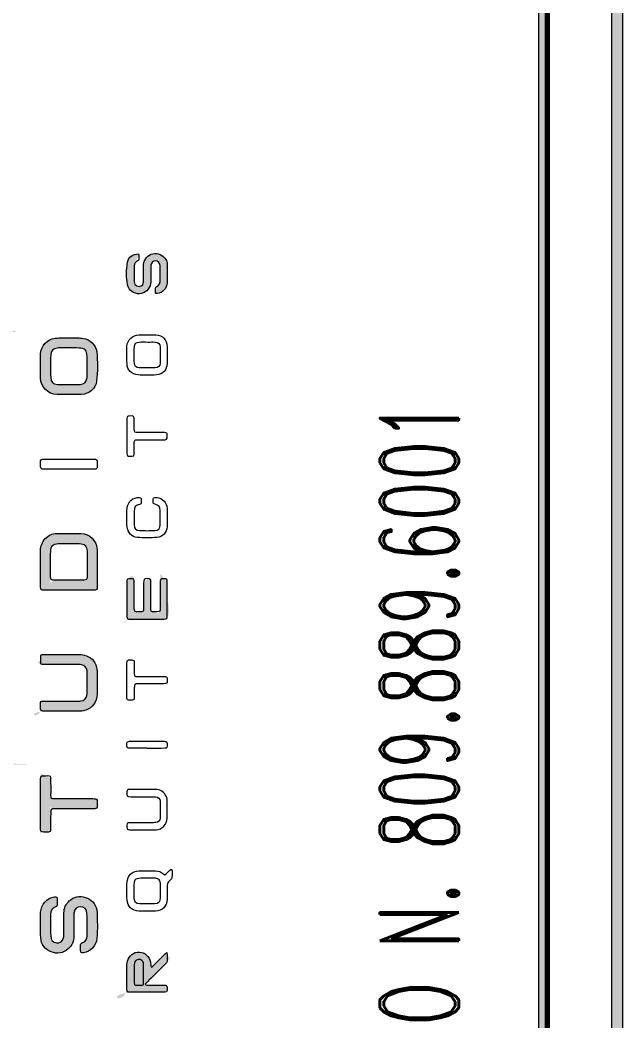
# Model space of a CAD drawing. Header units: metres. Extents: x -144 to 1000, y -717 to 29.
# Drawn here: x 998.786 to 1000.371, y -548.896 to -546.264 of the extents above; entities that cross this region are included whole.
import ezdxf

# ---------------------------------------------------------------- set-up
doc = ezdxf.new("R2010")
doc.units = ezdxf.units.M
doc.layers.get('0').update_dxf_attribs({"color": 1})
for name, color, linetype, lineweight in [('G-ANNO-TTLB', 3, 'Continuous', 18), ('G-ANNO-TTLB-WIDE', 1, 'Continuous', 70), ('G-IMPT', 1, 'Continuous', 9)]:
    doc.layers.add(name, color=color, linetype=linetype, lineweight=lineweight)
doc.styles.add('RomanD', font='romand__.ttf', dxfattribs={"width": 0.6, "height": 0.002084})

# ---------------------------------------------------------------- blocks, each defined once
blk = doc.blocks.new('Bajo Derecha A2 - 00-LOGO ACROMATICO_dwg-1898258-INDICE Y PORTADA')
at = {"layer": 'G-IMPT', "lineweight": 9}
h = blk.add_hatch(color=256, dxfattribs=at)
edge = h.paths.add_edge_path()
edge.add_spline(control_points=[(2.877329, -17.94751), (2.877268, -17.947524), (2.878387, -17.94689), (2.875439, -17.948589), (2.874672, -17.949034), (2.871042, -17.951117), (2.874064, -17.949907), (2.871822, -17.94959), (2.873307, -17.950424), (2.87385, -17.950739), (2.874269, -17.950981), (2.874853, -17.951319), (2.875708, -17.951812), (2.876035, -17.952001), (2.876401, -17.952212), (2.877328, -17.952746), (2.877263, -17.95273), (2.877331, -17.952732)], knot_values=[-1, -1, -1, -1, -0.854167, -0.833333, -0.791667, -0.770833, -0.572917, -0.375, -0.354167, -0.333333, -0.3125, -0.291667, -0.25, -0.208333, -0.1875, -0.166667, 0, 0, 0, 0], degree=3, periodic=0)
edge.add_spline(control_points=[(2.877331, -17.952732), (2.877339, -17.952743), (2.877343, -17.952795), (2.877342, -17.952201), (2.877346, -17.951865), (2.877358, -17.951859), (2.877169, -17.951754), (2.876975, -17.95164), (2.876793, -17.95154), (2.876577, -17.95139), (2.87657, -17.951603), (2.876563, -17.951148), (2.876564, -17.950799), (2.876567, -17.95035), (2.876566, -17.949013), (2.87657, -17.948846), (2.876551, -17.948852), (2.876743, -17.948739), (2.877002, -17.948592), (2.877298, -17.948408), (2.877343, -17.948471), (2.877345, -17.948244), (2.877342, -17.948047), (2.877344, -17.947449), (2.877339, -17.947504), (2.877329, -17.94751)], knot_values=[-1, -1, -1, -1, -0.895833, -0.875, -0.854167, -0.78125, -0.75, -0.729167, -0.708333, -0.682292, -0.625, -0.614583, -0.604167, -0.583333, -0.5625, -0.494792, -0.333333, -0.291667, -0.270833, -0.239583, -0.174479, -0.145833, -0.125, -0.104167, 0, 0, 0, 0], degree=3, periodic=0)
edge = h.paths.add_edge_path()
edge.add_spline(control_points=[(2.874399, -17.950153), (2.874337, -17.95011), (2.873989, -17.950334), (2.87526, -17.949594), (2.876819, -17.948716), (2.875742, -17.948843), (2.87579, -17.949686), (2.875786, -17.949906), (2.875787, -17.950054), (2.875787, -17.950128)], knot_values=[-1, -1, -1, -1, -0.666667, -0.619048, -0.571429, -0.142857, -0.095238, -0.047619, 0, 0, 0, 0], degree=3, periodic=0)
edge.add_spline(control_points=[(2.875787, -17.950128), (2.875787, -17.950205), (2.875789, -17.950356), (2.875759, -17.951232), (2.876422, -17.951309), (2.875429, -17.950749), (2.874415, -17.950162), (2.874423, -17.950168), (2.874399, -17.950153)], knot_values=[-1, -1, -1, -1, -0.941176, -0.882353, -0.352941, -0.294118, -0.235294, 0, 0, 0, 0], degree=3, periodic=0)
h = blk.add_hatch(color=256, dxfattribs=at)
edge = h.paths.add_edge_path()
edge.add_spline(control_points=[(2.881336, -17.952275), (2.881259, -17.952288), (2.881282, -17.952166), (2.881423, -17.951961), (2.881407, -17.951593), (2.88145, -17.951581), (2.881319, -17.951354), (2.881162, -17.951453), (2.881167, -17.951672), (2.881163, -17.951901), (2.881186, -17.951916), (2.881112, -17.952172), (2.880959, -17.952272), (2.880772, -17.952287), (2.880592, -17.952193), (2.880545, -17.952003), (2.880521, -17.951802), (2.880529, -17.95157), (2.880565, -17.951386), (2.880656, -17.95125), (2.880772, -17.951224), (2.880842, -17.951225)], knot_values=[-1, -1, -1, -1, -0.770833, -0.710938, -0.677083, -0.578125, -0.505208, -0.4375, -0.395833, -0.354167, -0.290365, -0.260417, -0.229167, -0.197917, -0.166667, -0.135417, -0.114583, -0.088542, -0.0625, -0.03125, 0, 0, 0, 0], degree=3, periodic=0)
edge.add_spline(control_points=[(2.880842, -17.951225), (2.880873, -17.951326), (2.880749, -17.951306), (2.880729, -17.951595), (2.880732, -17.951906), (2.880711, -17.952062), (2.880938, -17.952118), (2.880982, -17.951916), (2.880977, -17.951812), (2.880962, -17.951546), (2.881008, -17.951348), (2.881188, -17.951201), (2.881422, -17.951222), (2.881604, -17.9514), (2.881601, -17.951438), (2.881598, -17.951692), (2.881609, -17.951894), (2.881587, -17.95207), (2.881509, -17.952215), (2.881401, -17.952261), (2.881336, -17.952275)], knot_values=[-1, -1, -1, -1, -0.796875, -0.75, -0.71875, -0.65625, -0.578125, -0.498698, -0.4375, -0.395833, -0.354167, -0.3125, -0.270833, -0.229167, -0.15625, -0.119792, -0.09375, -0.0625, -0.03125, 0, 0, 0, 0], degree=3, periodic=0)
h = blk.add_hatch(color=256, dxfattribs=at)
edge = h.paths.add_edge_path()
edge.add_line((2.872734, -17.953285), (2.873729, -17.954431))
edge.add_line((2.873729, -17.954431), (2.874724, -17.955577))
edge.add_spline(control_points=[(2.874415, -17.954031), (2.874493, -17.954031), (2.874401, -17.954031), (2.87487, -17.954031), (2.875352, -17.954031), (2.875875, -17.954031), (2.876402, -17.954031), (2.877035, -17.954031), (2.8774, -17.954022), (2.877337, -17.954137), (2.877337, -17.953845), (2.877361, -17.953583), (2.877235, -17.953273), (2.878068, -17.953253), (2.876616, -17.953254), (2.87561, -17.953254), (2.874831, -17.953254), (2.874073, -17.953254), (2.873439, -17.953254), (2.87173, -17.953255), (2.872767, -17.95322), (2.872734, -17.953285)], knot_values=[0, 0, 0, 0, 0.104167, 0.125, 0.145833, 0.166667, 0.1875, 0.208333, 0.25, 0.419271, 0.479167, 0.520833, 0.5625, 0.661458, 0.6875, 0.708333, 0.729167, 0.75, 0.770833, 0.791667, 1, 1, 1, 1], degree=3, periodic=0)
edge = h.paths.add_edge_path()
edge.add_spline(control_points=[(2.875756, -17.955576), (2.875665, -17.955687), (2.875522, -17.95586), (2.875317, -17.956104), (2.875164, -17.956285), (2.874947, -17.956535), (2.874668, -17.956841), (2.874383, -17.957218), (2.874215, -17.957161), (2.874453, -17.957142), (2.87468, -17.957147), (2.874999, -17.957148), (2.875506, -17.957149), (2.876084, -17.957147), (2.87647, -17.957147), (2.876699, -17.957148), (2.876998, -17.957131), (2.877209, -17.957089), (2.877373, -17.957176), (2.877384, -17.957376), (2.877343, -17.95759), (2.87736, -17.957754), (2.877543, -17.957873), (2.877193, -17.957949), (2.8764, -17.957952), (2.875414, -17.957933), (2.874768, -17.957926), (2.874234, -17.957928), (2.873527, -17.957927), (2.873042, -17.957927), (2.872735, -17.957927)], knot_values=[0, 0, 0, 0, 0.055556, 0.083333, 0.111111, 0.138889, 0.180556, 0.215278, 0.305556, 0.333333, 0.347222, 0.361111, 0.388889, 0.416667, 0.4375, 0.451389, 0.472222, 0.527778, 0.576389, 0.611111, 0.645833, 0.694444, 0.756944, 0.777778, 0.833333, 0.861111, 0.888889, 0.916667, 0.944444, 1, 1, 1, 1], degree=3, periodic=0)
edge.add_spline(control_points=[(2.872735, -17.957927), (2.872707, -17.95793), (2.872749, -17.957866), (2.872975, -17.957619), (2.873598, -17.956897), (2.873949, -17.956494), (2.87432, -17.956066), (2.874722, -17.955605), (2.874727, -17.955596), (2.874724, -17.955577)], knot_values=[0, 0, 0, 0, 0.214286, 0.285714, 0.428571, 0.5, 0.571429, 0.75, 1, 1, 1, 1], degree=3, periodic=0)
edge.add_line((2.875756, -17.955576), (2.875095, -17.954815))
edge.add_line((2.875095, -17.954815), (2.874415, -17.954031))
h = blk.add_hatch(color=256, dxfattribs=at)
edge = h.paths.add_edge_path()
edge.add_spline(control_points=[(2.878982, -17.954943), (2.878926, -17.954943), (2.878822, -17.954945), (2.878711, -17.954945), (2.87846, -17.954901), (2.87834, -17.954768), (2.878239, -17.954593), (2.878258, -17.954393), (2.878249, -17.954197), (2.878259, -17.954005), (2.878239, -17.953807), (2.878334, -17.953627), (2.878474, -17.953485), (2.878837, -17.953422), (2.878779, -17.953446), (2.879362, -17.953448), (2.879267, -17.953434), (2.879542, -17.953495), (2.879689, -17.953631), (2.879744, -17.953813), (2.87975, -17.954001), (2.87976, -17.954181), (2.879753, -17.954364), (2.879745, -17.954551), (2.879707, -17.954724), (2.879592, -17.954859), (2.879424, -17.954932), (2.879177, -17.954959), (2.879077, -17.954944), (2.878982, -17.954942)], knot_values=[0, 0, 0, 0, 0.052083, 0.09375, 0.119792, 0.145833, 0.169271, 0.197917, 0.229167, 0.252604, 0.28125, 0.3125, 0.338542, 0.369792, 0.5, 0.541667, 0.630208, 0.664062, 0.697917, 0.729167, 0.75, 0.770833, 0.791667, 0.8125, 0.838542, 0.864583, 0.895833, 0.927083, 1, 1, 1, 1], degree=3, periodic=0)
edge.add_line((2.878982, -17.954943), (2.878982, -17.954943))
edge.add_line((2.878982, -17.954943), (2.878982, -17.954942))
edge = h.paths.add_edge_path()
edge.add_line((2.878998, -17.954677), (2.878998, -17.954677))
edge.add_line((2.878998, -17.954677), (2.878998, -17.954677))
edge.add_spline(control_points=[(2.878998, -17.954677), (2.87893, -17.954678), (2.878812, -17.954682), (2.878601, -17.954673), (2.878513, -17.954589), (2.87852, -17.954363), (2.878516, -17.954181), (2.878521, -17.954001), (2.878514, -17.953796), (2.878644, -17.953704), (2.878768, -17.953712), (2.878899, -17.953713), (2.879152, -17.953708), (2.879349, -17.953713), (2.879474, -17.953776), (2.879488, -17.953969), (2.879484, -17.95417), (2.87948, -17.954563), (2.879525, -17.954485), (2.879369, -17.954697), (2.879169, -17.954674), (2.879052, -17.954677), (2.878998, -17.954677)], knot_values=[-1, -1, -1, -1, -0.9375, -0.885417, -0.828125, -0.796875, -0.770833, -0.744792, -0.713542, -0.65625, -0.578125, -0.520833, -0.479167, -0.442708, -0.390625, -0.354167, -0.322917, -0.291667, -0.167969, -0.104167, -0.046875, 0, 0, 0, 0], degree=3, periodic=0)
h = blk.add_hatch(color=256, dxfattribs=at)
edge = h.paths.add_edge_path()
edge.add_spline(control_points=[(2.878997, -17.958615), (2.878925, -17.958615), (2.878776, -17.958616), (2.878566, -17.958618), (2.878453, -17.958679), (2.878313, -17.958808), (2.878256, -17.958961), (2.87825, -17.959061), (2.878254, -17.959397), (2.878248, -17.960088), (2.878336, -17.960082), (2.878082, -17.960115), (2.878614, -17.960114), (2.878798, -17.960114), (2.878925, -17.960114), (2.878988, -17.960114)], knot_values=[-1, -1, -1, -1, -0.958333, -0.90625, -0.833333, -0.770833, -0.703125, -0.65625, -0.625, -0.583333, -0.364583, -0.125, -0.083333, -0.041667, 0, 0, 0, 0], degree=3, periodic=0)
edge.add_spline(control_points=[(2.878988, -17.960114), (2.879093, -17.960114), (2.879317, -17.960112), (2.879673, -17.960127), (2.879758, -17.959998), (2.879748, -17.960266), (2.87975, -17.959659), (2.879746, -17.959056), (2.879795, -17.959196), (2.879693, -17.958813), (2.879545, -17.958671), (2.879362, -17.958606), (2.879167, -17.958618), (2.879053, -17.958613), (2.878997, -17.958615)], knot_values=[-1, -1, -1, -1, -0.916667, -0.833333, -0.635417, -0.458333, -0.416667, -0.375, -0.197917, -0.151042, -0.114583, -0.072917, -0.036458, 0, 0, 0, 0], degree=3, periodic=0)
edge = h.paths.add_edge_path()
edge.add_line((2.878987, -17.959847), (2.878987, -17.959848))
edge.add_line((2.878987, -17.959848), (2.878987, -17.959848))
edge.add_spline(control_points=[(2.878987, -17.959847), (2.878887, -17.959847), (2.8784, -17.959808), (2.878532, -17.960151), (2.878518, -17.959469), (2.878518, -17.959171), (2.878524, -17.958938), (2.878602, -17.95889), (2.878811, -17.958877), (2.879013, -17.958881), (2.879198, -17.958882), (2.879395, -17.958883), (2.879475, -17.958962), (2.879485, -17.959132), (2.879484, -17.959363), (2.879483, -17.959624), (2.879484, -17.959909), (2.879443, -17.95984), (2.879155, -17.95985), (2.879045, -17.959848), (2.878987, -17.959848)], knot_values=[-1, -1, -1, -1, -0.927083, -0.708333, -0.645833, -0.614583, -0.578125, -0.515625, -0.479167, -0.447917, -0.416667, -0.380208, -0.322917, -0.286458, -0.260417, -0.229167, -0.1875, -0.083333, -0.041667, 0, 0, 0, 0], degree=3, periodic=0)
h = blk.add_hatch(color=256, dxfattribs=at)
edge = h.paths.add_edge_path()
edge.add_line((2.8816, -17.960345), (2.8816, -17.960345))
edge.add_line((2.8816, -17.960345), (2.8816, -17.960345))
edge.add_spline(control_points=[(2.8816, -17.960345), (2.881632, -17.960463), (2.88167, -17.960698), (2.881601, -17.960891), (2.881398, -17.960887), (2.881229, -17.960875), (2.881064, -17.960884), (2.880877, -17.960885), (2.880266, -17.960861), (2.880549, -17.961221), (2.880534, -17.96061), (2.880537, -17.959717), (2.880492, -17.959971), (2.880721, -17.959594), (2.880735, -17.960039), (2.88073, -17.960298), (2.880732, -17.96052), (2.88071, -17.960684), (2.880858, -17.960743), (2.880985, -17.960629), (2.880976, -17.960401), (2.880966, -17.960161), (2.880981, -17.959915), (2.88112, -17.959736), (2.881181, -17.959875), (2.881166, -17.960064), (2.881166, -17.960344), (2.881165, -17.960789), (2.881204, -17.960597), (2.8814, -17.960816), (2.881424, -17.960507), (2.881421, -17.960223), (2.881401, -17.959475), (2.881456, -17.959849), (2.881622, -17.95986), (2.881596, -17.960155), (2.881601, -17.960277), (2.8816, -17.960345)], knot_values=[-1, -1, -1, -1, -0.982143, -0.957589, -0.941964, -0.929688, -0.919643, -0.910714, -0.901786, -0.821429, -0.8125, -0.803571, -0.736607, -0.678571, -0.660714, -0.651786, -0.638393, -0.607143, -0.553571, -0.517857, -0.497768, -0.482143, -0.455357, -0.424107, -0.375, -0.352679, -0.339286, -0.323661, -0.263393, -0.216518, -0.205357, -0.196429, -0.180804, -0.098214, -0.053571, -0.026786, 0, 0, 0, 0], degree=3, periodic=0)
h = blk.add_hatch(color=256, dxfattribs=at)
edge = h.paths.add_edge_path()
edge.add_spline(control_points=[(2.879215, -17.963046), (2.879252, -17.96305), (2.879382, -17.96308), (2.8795, -17.962847), (2.879483, -17.962824), (2.879477, -17.962241), (2.879539, -17.962288), (2.879298, -17.962039), (2.879499, -17.962085), (2.878708, -17.962076), (2.878022, -17.962087), (2.878385, -17.961946), (2.878165, -17.961808), (2.878569, -17.961816), (2.878727, -17.961815), (2.878816, -17.961815)], knot_values=[-1, -1, -1, -1, -0.90625, -0.833333, -0.770833, -0.729167, -0.645833, -0.585938, -0.5, -0.458333, -0.416667, -0.25, -0.083333, -0.041667, 0, 0, 0, 0], degree=3, periodic=0)
edge.add_spline(control_points=[(2.878816, -17.961815), (2.878897, -17.961814), (2.879024, -17.961814), (2.879296, -17.961816), (2.879333, -17.961812), (2.879508, -17.961855), (2.879717, -17.962035), (2.879747, -17.962237), (2.87975, -17.962244), (2.879749, -17.96251), (2.879758, -17.962709), (2.87974, -17.962888), (2.879724, -17.963077), (2.879563, -17.963228), (2.879329, -17.963353), (2.879549, -17.963302), (2.878812, -17.963314), (2.877691, -17.9633), (2.878312, -17.963637), (2.878237, -17.963035), (2.87832, -17.963048), (2.878584, -17.963042), (2.878804, -17.963047), (2.879003, -17.963045), (2.879145, -17.963046), (2.879215, -17.963046)], knot_values=[-1, -1, -1, -1, -0.958333, -0.927083, -0.864583, -0.822917, -0.791667, -0.751302, -0.6875, -0.65625, -0.635417, -0.614583, -0.585938, -0.5625, -0.53125, -0.458333, -0.416667, -0.395833, -0.161458, -0.123698, -0.080729, -0.0625, -0.041667, -0.020833, 0, 0, 0, 0], degree=3, periodic=0)
h = blk.add_hatch(color=256, dxfattribs=at)
edge = h.paths.add_edge_path()
edge.add_spline(control_points=[(2.875136, -17.964702), (2.874824, -17.964702), (2.874259, -17.964702), (2.873262, -17.964701), (2.872867, -17.964703), (2.872948, -17.964717), (2.872925, -17.964477), (2.872933, -17.964287), (2.87292, -17.96399), (2.873025, -17.963893), (2.873004, -17.963926), (2.873258, -17.963924), (2.873803, -17.963925), (2.874378, -17.963925), (2.874843, -17.963925), (2.875145, -17.963925)], knot_values=[-1, -1, -1, -1, -0.958333, -0.916667, -0.895833, -0.78125, -0.708333, -0.625, -0.552083, -0.40625, -0.208333, -0.166667, -0.125, -0.083333, 0, 0, 0, 0], degree=3, periodic=0)
edge.add_spline(control_points=[(2.875145, -17.963925), (2.875326, -17.963925), (2.87569, -17.963925), (2.876218, -17.963924), (2.877432, -17.963929), (2.877337, -17.963866), (2.87734, -17.964176), (2.877369, -17.964491), (2.877035, -17.964819), (2.878678, -17.964699), (2.876789, -17.964702), (2.876185, -17.964702), (2.875692, -17.964702), (2.875322, -17.964702), (2.875136, -17.964702)], knot_values=[-1, -1, -1, -1, -0.952381, -0.904762, -0.857143, -0.660714, -0.595238, -0.52381, -0.380952, -0.095238, -0.071429, -0.047619, -0.02381, 0, 0, 0, 0], degree=3, periodic=0)
h = blk.add_hatch(color=256, dxfattribs=at)
edge = h.paths.add_edge_path()
edge.add_spline(control_points=[(2.879745, -17.965668), (2.879749, -17.965684), (2.879866, -17.965922), (2.879597, -17.965892), (2.879342, -17.965895), (2.879123, -17.965893), (2.878145, -17.965903), (2.878555, -17.965684), (2.878506, -17.966251), (2.878538, -17.966271), (2.87848, -17.966602), (2.878216, -17.966406), (2.878255, -17.966735), (2.878252, -17.966054), (2.878252, -17.965866), (2.878252, -17.965767)], knot_values=[-1, -1, -1, -1, -0.859375, -0.828125, -0.8125, -0.791667, -0.770833, -0.583333, -0.541667, -0.427083, -0.364583, -0.255208, -0.083333, -0.041667, 0, 0, 0, 0], degree=3, periodic=0)
edge.add_spline(control_points=[(2.878252, -17.965767), (2.878252, -17.965673), (2.878252, -17.965284), (2.878263, -17.964956), (2.878215, -17.964945), (2.878551, -17.96508), (2.87851, -17.965328), (2.878531, -17.965564), (2.878475, -17.965635), (2.878785, -17.965625), (2.878998, -17.965627), (2.879227, -17.965627), (2.879853, -17.965628), (2.879734, -17.965618), (2.879745, -17.965668)], knot_values=[-1, -1, -1, -1, -0.958333, -0.84375, -0.619792, -0.5625, -0.520833, -0.46875, -0.369792, -0.333333, -0.291667, -0.25, -0.208333, 0, 0, 0, 0], degree=3, periodic=0)
h = blk.add_hatch(color=256, dxfattribs=at)
edge = h.paths.add_edge_path()
edge.add_spline(control_points=[(2.879745, -17.968612), (2.879754, -17.968728), (2.879761, -17.968896), (2.879751, -17.969107), (2.879747, -17.969293), (2.879724, -17.96947), (2.879564, -17.969624), (2.879269, -17.969799), (2.879331, -17.969529), (2.879283, -17.969476), (2.879492, -17.969348), (2.879479, -17.969161), (2.879491, -17.968887), (2.879478, -17.968631), (2.879429, -17.968483), (2.879189, -17.968468), (2.879122, -17.968691), (2.879137, -17.968661), (2.879133, -17.969044), (2.879141, -17.969249), (2.879114, -17.969447), (2.879021, -17.969577), (2.878829, -17.969711), (2.878612, -17.969716), (2.878412, -17.96963), (2.878281, -17.969461), (2.878246, -17.969293), (2.878249, -17.96911), (2.878249, -17.969004), (2.878254, -17.968953)], knot_values=[-1, -1, -1, -1, -0.96875, -0.953125, -0.9375, -0.916667, -0.895833, -0.867188, -0.770833, -0.661458, -0.614583, -0.583333, -0.5625, -0.53125, -0.494792, -0.447917, -0.385417, -0.322917, -0.294271, -0.270833, -0.234375, -0.203125, -0.177083, -0.145833, -0.114583, -0.088542, -0.0625, -0.03125, 0, 0, 0, 0], degree=3, periodic=0)
edge.add_spline(control_points=[(2.878254, -17.968953), (2.878245, -17.968874), (2.878255, -17.968724), (2.878253, -17.968497), (2.878466, -17.968285), (2.878749, -17.968137), (2.878671, -17.968419), (2.878708, -17.968441), (2.878502, -17.968599), (2.878524, -17.968785), (2.878512, -17.969018), (2.878521, -17.969248), (2.878536, -17.969396), (2.878708, -17.969478), (2.8789, -17.969306), (2.878867, -17.969356), (2.878869, -17.969033), (2.878873, -17.9688), (2.878863, -17.968599), (2.878904, -17.968441), (2.879016, -17.968317), (2.879199, -17.968205), (2.879403, -17.968218), (2.879575, -17.968289), (2.8798, -17.968569), (2.879754, -17.968629), (2.879745, -17.968612)], knot_values=[-1, -1, -1, -1, -0.942708, -0.916667, -0.895833, -0.854167, -0.760417, -0.65625, -0.614583, -0.583333, -0.5625, -0.539062, -0.505208, -0.460938, -0.414062, -0.335938, -0.3125, -0.286458, -0.260417, -0.229167, -0.197917, -0.164062, -0.140625, -0.114583, -0.082031, 0, 0, 0, 0], degree=3, periodic=0)
h = blk.add_hatch(color=256, dxfattribs=at)
edge = h.paths.add_edge_path()
edge.add_spline(control_points=[(2.881592, -17.969696), (2.881616, -17.969872), (2.88181, -17.969741), (2.881358, -17.970188), (2.881039, -17.970508), (2.881056, -17.970494), (2.881021, -17.970531)], knot_values=[0, 0, 0, 0, 0.5, 0.611111, 0.722222, 1, 1, 1, 1], degree=3, periodic=0)
edge.add_spline(control_points=[(2.881021, -17.970531), (2.881011, -17.970563), (2.881055, -17.97056), (2.881682, -17.970554), (2.88151, -17.970664), (2.881731, -17.970746), (2.881324, -17.970748), (2.879758, -17.970711), (2.880608, -17.971233), (2.880529, -17.970174), (2.880535, -17.969959), (2.880547, -17.969888), (2.880695, -17.969705), (2.880894, -17.969667), (2.881062, -17.969759), (2.881199, -17.969958), (2.881179, -17.970052), (2.881187, -17.970078)], knot_values=[0, 0, 0, 0, 0.09375, 0.119792, 0.216146, 0.385417, 0.416667, 0.458333, 0.666667, 0.71875, 0.760417, 0.8125, 0.84375, 0.869792, 0.895833, 0.932292, 1, 1, 1, 1], degree=3, periodic=0)
edge.add_spline(control_points=[(2.881187, -17.970078), (2.881248, -17.97004), (2.881325, -17.969947), (2.88147, -17.969811), (2.881538, -17.969736), (2.881592, -17.969696)], knot_values=[0, 0, 0, 0, 0.4, 0.7, 1, 1, 1, 1], degree=3, periodic=0)
for points, knots in [([(2.880842, -17.951225), (2.880863, -17.951262), (2.880851, -17.951302), (2.880854, -17.951341), (2.880857, -17.951373), (2.880845, -17.951397), (2.880813, -17.951411), (2.880758, -17.951434), (2.88073, -17.951477), (2.88073, -17.951537), (2.880731, -17.95168), (2.88073, -17.951823), (2.880731, -17.951966), (2.880732, -17.952014), (2.880753, -17.952051), (2.880797, -17.952072), (2.880875, -17.95211), (2.880962, -17.952063), (2.880973, -17.951976), (2.880977, -17.951937), (2.880975, -17.951897), (2.880975, -17.951858), (2.880975, -17.95174), (2.880971, -17.951621), (2.880977, -17.951504), (2.880984, -17.951367), (2.881091, -17.951248), (2.881219, -17.951221), (2.881355, -17.951192), (2.88149, -17.951251), (2.881561, -17.95137), (2.881587, -17.951413), (2.8816, -17.95146), (2.881599, -17.951511), (2.881599, -17.951668), (2.881603, -17.951826), (2.881598, -17.951983), (2.881594, -17.952134), (2.881482, -17.952255), (2.881336, -17.952275)], [0, 0, 0, 0, 1, 1, 1, 2, 2, 2, 3, 3, 3, 4, 4, 4, 5, 5, 5, 6, 6, 6, 7, 7, 7, 8, 8, 8, 9, 9, 9, 10, 10, 10, 11, 11, 11, 12, 12, 12, 13, 13, 13, 13]), ([(2.881336, -17.952275), (2.881314, -17.952278), (2.881296, -17.952267), (2.881294, -17.952245), (2.881291, -17.95221), (2.88129, -17.952176), (2.881291, -17.952142), (2.881291, -17.952116), (2.881299, -17.952093), (2.881325, -17.952082), (2.881402, -17.952051), (2.881417, -17.951988), (2.881415, -17.951914), (2.881413, -17.951801), (2.881415, -17.951687), (2.881415, -17.951574), (2.881415, -17.951559), (2.881415, -17.951544), (2.881413, -17.95153), (2.881405, -17.951457), (2.881355, -17.951405), (2.881292, -17.951404), (2.881228, -17.951403), (2.881173, -17.951452), (2.88117, -17.951526), (2.881165, -17.951634), (2.881168, -17.951742), (2.881166, -17.95185), (2.881166, -17.951904), (2.881167, -17.951959), (2.881159, -17.952012), (2.881137, -17.952163), (2.881017, -17.952271), (2.880869, -17.952278), (2.88072, -17.952286), (2.880579, -17.952194), (2.880553, -17.952045), (2.880517, -17.951846), (2.880517, -17.951642), (2.880553, -17.951444), (2.880579, -17.951302), (2.880692, -17.951228), (2.880842, -17.951225)], [13, 13, 13, 13, 14, 14, 14, 15, 15, 15, 16, 16, 16, 17, 17, 17, 18, 18, 18, 19, 19, 19, 20, 20, 20, 21, 21, 21, 22, 22, 22, 23, 23, 23, 24, 24, 24, 25, 25, 25, 26, 26, 26, 27, 27, 27, 27]), ([(2.878982, -17.954943), (2.878884, -17.954943), (2.878785, -17.954942), (2.878687, -17.954943), (2.878449, -17.954946), (2.878249, -17.954732), (2.878253, -17.954511), (2.878256, -17.954299), (2.878255, -17.954087), (2.878253, -17.953876), (2.878251, -17.953673), (2.878431, -17.953469), (2.878634, -17.953454), (2.878678, -17.953451), (2.878722, -17.953447), (2.878767, -17.953446), (2.878924, -17.953445), (2.879082, -17.953445), (2.879239, -17.953447), (2.879288, -17.953447), (2.879337, -17.953452), (2.879386, -17.953458), (2.879553, -17.953476), (2.879723, -17.95364), (2.879737, -17.953809), (2.879759, -17.954069), (2.879766, -17.95433), (2.879734, -17.954589), (2.87971, -17.954786), (2.879536, -17.954932), (2.879336, -17.954941), (2.879218, -17.954947), (2.8791, -17.954942), (2.878982, -17.954942)], [0, 0, 0, 0, 1, 1, 1, 2, 2, 2, 3, 3, 3, 4, 4, 4, 5, 5, 5, 6, 6, 6, 7, 7, 7, 8, 8, 8, 9, 9, 9, 10, 10, 10, 11, 11, 11, 11]), ([(2.881599, -17.953901), (2.881599, -17.953974), (2.881602, -17.954048), (2.881599, -17.954122), (2.881593, -17.95429), (2.881484, -17.954414), (2.881316, -17.954425), (2.881155, -17.954435), (2.880991, -17.954435), (2.880829, -17.954425), (2.880663, -17.954415), (2.880547, -17.954295), (2.880538, -17.954127), (2.88053, -17.953975), (2.880532, -17.953822), (2.880537, -17.95367), (2.880543, -17.953493), (2.880686, -17.953362), (2.880854, -17.953365), (2.881001, -17.953367), (2.881149, -17.953361), (2.881297, -17.953367), (2.881481, -17.953374), (2.881594, -17.953493), (2.881599, -17.953679), (2.881601, -17.953753), (2.8816, -17.953827), (2.8816, -17.953901)], [0, 0, 0, 0, 1, 1, 1, 2, 2, 2, 3, 3, 3, 4, 4, 4, 5, 5, 5, 6, 6, 6, 7, 7, 7, 8, 8, 8, 9, 9, 9, 9]), ([(2.881067, -17.954239), (2.880996, -17.954239), (2.880925, -17.954238), (2.880854, -17.954236), (2.880779, -17.954234), (2.880734, -17.95419), (2.880732, -17.954116), (2.880728, -17.953969), (2.880729, -17.953822), (2.880732, -17.953675), (2.880734, -17.953601), (2.880779, -17.953559), (2.880855, -17.953555), (2.880933, -17.953551), (2.881011, -17.953554), (2.88109, -17.953554)], [4.5, 4.5, 4.5, 4.5, 5, 5, 5, 6, 6, 6, 7, 7, 7, 8, 8, 8, 9, 9, 9, 9]), ([(2.88109, -17.953554), (2.881154, -17.953554), (2.881218, -17.953552), (2.881281, -17.953555), (2.881362, -17.953559), (2.88141, -17.953602), (2.881413, -17.953682), (2.881417, -17.953825), (2.881417, -17.953967), (2.881413, -17.954109), (2.881411, -17.954189), (2.881363, -17.954234), (2.881281, -17.954236), (2.88121, -17.954238), (2.881138, -17.954239), (2.881067, -17.954239)], [0, 0, 0, 0, 1, 1, 1, 2, 2, 2, 3, 3, 3, 4, 4, 4, 4.5, 4.5, 4.5, 4.5]), ([(2.878998, -17.954677), (2.8789, -17.954677), (2.878801, -17.95468), (2.878703, -17.954676), (2.878585, -17.954672), (2.878522, -17.954608), (2.87852, -17.95449), (2.878517, -17.954293), (2.878517, -17.954096), (2.87852, -17.953899), (2.878522, -17.953788), (2.878581, -17.953726), (2.878691, -17.953714), (2.87874, -17.953709), (2.87879, -17.953712), (2.878839, -17.953712), (2.878982, -17.953712), (2.879125, -17.95371), (2.879267, -17.953713), (2.87942, -17.953716), (2.87948, -17.953776), (2.879483, -17.953931), (2.879485, -17.954109), (2.879483, -17.954286), (2.879483, -17.954464), (2.879483, -17.954483), (2.879482, -17.954503), (2.879479, -17.954522), (2.879463, -17.954615), (2.879403, -17.954672), (2.879309, -17.954676), (2.879205, -17.95468), (2.879102, -17.954677), (2.878998, -17.954677)], [0, 0, 0, 0, 1, 1, 1, 2, 2, 2, 3, 3, 3, 4, 4, 4, 5, 5, 5, 6, 6, 6, 7, 7, 7, 8, 8, 8, 9, 9, 9, 10, 10, 10, 11, 11, 11, 11]), ([(2.880535, -17.956045), (2.880535, -17.955887), (2.880534, -17.95573), (2.880536, -17.955572), (2.880536, -17.955523), (2.880548, -17.955514), (2.880598, -17.955511), (2.880724, -17.955504), (2.880729, -17.955509), (2.88073, -17.955637), (2.880731, -17.955726), (2.880731, -17.955815), (2.880732, -17.955903), (2.880733, -17.955932), (2.880749, -17.955948), (2.880778, -17.955948), (2.880847, -17.955949), (2.880916, -17.95595), (2.880985, -17.95595), (2.881167, -17.95595), (2.881349, -17.955949), (2.881531, -17.95595), (2.88159, -17.955951), (2.881598, -17.95596), (2.881599, -17.956019), (2.8816, -17.956044), (2.881599, -17.956068), (2.881598, -17.956093), (2.881597, -17.956123), (2.881579, -17.956136), (2.881551, -17.956137), (2.881512, -17.956138), (2.881472, -17.956138), (2.881433, -17.956138), (2.881241, -17.956138), (2.881049, -17.956138), (2.880857, -17.956138), (2.880832, -17.956138), (2.880808, -17.956139), (2.880783, -17.95614), (2.880747, -17.956141), (2.880731, -17.956162), (2.880731, -17.956196), (2.880731, -17.95628), (2.88073, -17.956364), (2.88073, -17.956447), (2.880731, -17.956579), (2.880734, -17.956578), (2.880601, -17.956575), (2.880545, -17.956574), (2.880536, -17.956564), (2.880535, -17.956503), (2.880534, -17.95635), (2.880535, -17.956197), (2.880535, -17.956045)], [0, 0, 0, 0, 1, 1, 1, 2, 2, 2, 3, 3, 3, 4, 4, 4, 5, 5, 5, 6, 6, 6, 7, 7, 7, 8, 8, 8, 9, 9, 9, 10, 10, 10, 11, 11, 11, 12, 12, 12, 13, 13, 13, 14, 14, 14, 15, 15, 15, 16, 16, 16, 17, 17, 17, 18, 18, 18, 18]), ([(2.878992, -17.956917), (2.878796, -17.956917), (2.878599, -17.956917), (2.878402, -17.956917), (2.878368, -17.956917), (2.878334, -17.956917), (2.878299, -17.956915), (2.87827, -17.956913), (2.878255, -17.956895), (2.878254, -17.956867), (2.878252, -17.956833), (2.878252, -17.956798), (2.878252, -17.956764), (2.878253, -17.956652), (2.878253, -17.95665), (2.878366, -17.95665), (2.878578, -17.95665), (2.878789, -17.95665), (2.879, -17.95665)], [0, 0, 0, 0, 1, 1, 1, 2, 2, 2, 3, 3, 3, 4, 4, 4, 5, 5, 5, 5.5, 5.5, 5.5, 5.5]), ([(2.879, -17.95665), (2.879212, -17.95665), (2.879423, -17.95665), (2.879635, -17.95665), (2.879659, -17.95665), (2.879684, -17.95665), (2.879708, -17.956653), (2.879729, -17.956656), (2.879743, -17.95667), (2.879747, -17.956691), (2.879749, -17.956701), (2.87975, -17.956711), (2.87975, -17.95672), (2.879751, -17.956939), (2.879768, -17.956917), (2.879568, -17.956917), (2.879376, -17.956918), (2.879184, -17.956917), (2.878992, -17.956917)], [5.5, 5.5, 5.5, 5.5, 6, 6, 6, 7, 7, 7, 8, 8, 8, 9, 9, 9, 10, 10, 10, 11, 11, 11, 11]), ([(2.881226, -17.957758), (2.881226, -17.957671), (2.881228, -17.957655), (2.881329, -17.957665), (2.881476, -17.95768), (2.881593, -17.957802), (2.881598, -17.957951), (2.881603, -17.958114), (2.881603, -17.958277), (2.881598, -17.958439), (2.881593, -17.958587), (2.881476, -17.958715), (2.881328, -17.958723), (2.881156, -17.958732), (2.880983, -17.958733), (2.880811, -17.958723), (2.880665, -17.958714), (2.880548, -17.958591), (2.880539, -17.958437), (2.88053, -17.958275), (2.880529, -17.958111), (2.88054, -17.95795), (2.880552, -17.957772), (2.880703, -17.957651), (2.880872, -17.957664), (2.880894, -17.957666), (2.880911, -17.957676), (2.880912, -17.957699), (2.880913, -17.957743), (2.880912, -17.957787), (2.880912, -17.957825)], [9, 9, 9, 9, 10, 10, 10, 11, 11, 11, 12, 12, 12, 13, 13, 13, 14, 14, 14, 15, 15, 15, 16, 16, 16, 17, 17, 17, 18, 18, 18, 19, 19, 19, 19]), ([(2.880912, -17.957825), (2.880904, -17.957834), (2.880901, -17.957839), (2.880897, -17.95784), (2.880736, -17.957885), (2.880731, -17.95789), (2.88073, -17.958047), (2.880729, -17.958161), (2.880728, -17.958274), (2.880731, -17.958387), (2.880733, -17.958493), (2.880769, -17.958534), (2.880871, -17.958538), (2.881004, -17.958543), (2.881137, -17.958543), (2.88127, -17.958538), (2.881369, -17.958534), (2.881411, -17.958488), (2.881414, -17.958388), (2.881417, -17.95826), (2.881416, -17.958132), (2.881414, -17.958004), (2.881412, -17.957912), (2.881388, -17.957882), (2.881303, -17.957853), (2.881226, -17.957826), (2.881226, -17.957826), (2.881226, -17.957758)], [0, 0, 0, 0, 1, 1, 1, 2, 2, 2, 3, 3, 3, 4, 4, 4, 5, 5, 5, 6, 6, 6, 7, 7, 7, 8, 8, 8, 9, 9, 9, 9]), ([(2.878988, -17.960114), (2.878786, -17.960114), (2.878585, -17.960114), (2.878383, -17.960114), (2.878354, -17.960114), (2.878324, -17.960113), (2.878295, -17.960111), (2.878272, -17.96011), (2.878259, -17.960096), (2.878257, -17.960075), (2.878254, -17.96005), (2.878253, -17.960026), (2.878253, -17.960001), (2.878253, -17.959691), (2.878254, -17.959381), (2.878252, -17.959072), (2.878252, -17.958947), (2.878291, -17.958841), (2.878377, -17.958751), (2.87846, -17.958666), (2.878562, -17.958619), (2.87868, -17.958617), (2.878785, -17.958616), (2.878891, -17.958615), (2.878997, -17.958615)], [0, 0, 0, 0, 1, 1, 1, 2, 2, 2, 3, 3, 3, 4, 4, 4, 5, 5, 5, 6, 6, 6, 7, 7, 7, 7.5, 7.5, 7.5, 7.5]), ([(2.878997, -17.958615), (2.879103, -17.958615), (2.879208, -17.958615), (2.879314, -17.958617), (2.879558, -17.95862), (2.879728, -17.958815), (2.879743, -17.959007), (2.879746, -17.959046), (2.879749, -17.959085), (2.879749, -17.959125), (2.87975, -17.95941), (2.87975, -17.959695), (2.87975, -17.95998), (2.87975, -17.96001), (2.879749, -17.960039), (2.879746, -17.960069), (2.879743, -17.960097), (2.879724, -17.960112), (2.879696, -17.960113), (2.879628, -17.960114), (2.879559, -17.960114), (2.87949, -17.960114), (2.879323, -17.960114), (2.879155, -17.960114), (2.878988, -17.960114)], [7.5, 7.5, 7.5, 7.5, 8, 8, 8, 9, 9, 9, 10, 10, 10, 11, 11, 11, 12, 12, 12, 13, 13, 13, 14, 14, 14, 15, 15, 15, 15]), ([(2.878987, -17.959847), (2.87885, -17.959847), (2.878712, -17.959848), (2.878575, -17.959847), (2.878539, -17.959847), (2.878521, -17.959828), (2.87852, -17.959793), (2.878519, -17.959783), (2.878519, -17.959773), (2.878519, -17.959763), (2.878519, -17.959537), (2.878518, -17.959311), (2.87852, -17.959085), (2.878521, -17.95895), (2.878584, -17.958885), (2.878717, -17.958883), (2.878904, -17.95888), (2.879091, -17.95888), (2.879278, -17.958883), (2.879413, -17.958885), (2.879479, -17.958946), (2.879482, -17.959081), (2.879486, -17.959312), (2.879484, -17.959543), (2.879482, -17.959774), (2.879482, -17.959837), (2.87947, -17.959847), (2.8794, -17.959848), (2.879263, -17.959849), (2.879125, -17.959848), (2.878987, -17.959848)], [0, 0, 0, 0, 1, 1, 1, 2, 2, 2, 3, 3, 3, 4, 4, 4, 5, 5, 5, 6, 6, 6, 7, 7, 7, 8, 8, 8, 9, 9, 9, 10, 10, 10, 10]), ([(2.8816, -17.960345), (2.8816, -17.960498), (2.8816, -17.960651), (2.881599, -17.960803), (2.881599, -17.960869), (2.881589, -17.960878), (2.88152, -17.960878), (2.88122, -17.960879), (2.880919, -17.960879), (2.880618, -17.960879), (2.880608, -17.960879), (2.880599, -17.960878), (2.880589, -17.960878), (2.880554, -17.960875), (2.880536, -17.960856), (2.880536, -17.960821), (2.880535, -17.960801), (2.880535, -17.960781), (2.880535, -17.960762), (2.880535, -17.960481), (2.880535, -17.9602), (2.880535, -17.959919), (2.880535, -17.959899), (2.880535, -17.959879), (2.880537, -17.95986), (2.880539, -17.95983), (2.880558, -17.959818), (2.880585, -17.959815), (2.8806, -17.959814), (2.880615, -17.959814), (2.880629, -17.959814), (2.880723, -17.959814), (2.880729, -17.959818), (2.88073, -17.959913), (2.880731, -17.960115), (2.88073, -17.960317), (2.88073, -17.960519), (2.88073, -17.960559), (2.880731, -17.960598), (2.880732, -17.960638), (2.880732, -17.960666), (2.880746, -17.960683), (2.880776, -17.960684), (2.880825, -17.960685), (2.880874, -17.960685), (2.880924, -17.960685), (2.880962, -17.960686), (2.880975, -17.960665), (2.880975, -17.96063), (2.880974, -17.960477), (2.880975, -17.960324), (2.880975, -17.960171), (2.880975, -17.960098), (2.880975, -17.960024), (2.880975, -17.95995), (2.880976, -17.959813), (2.880995, -17.959795), (2.881125, -17.959816), (2.881146, -17.959819), (2.881162, -17.959833), (2.881164, -17.959854), (2.881167, -17.959889), (2.881167, -17.959923), (2.881167, -17.959958), (2.881167, -17.960145), (2.881167, -17.960332), (2.881167, -17.960519), (2.881167, -17.960559), (2.881167, -17.960598), (2.881169, -17.960638), (2.881169, -17.960666), (2.881184, -17.960683), (2.881213, -17.960684), (2.881253, -17.960685), (2.881292, -17.960686), (2.881331, -17.960685), (2.88141, -17.960684), (2.881414, -17.960681), (2.881414, -17.9606), (2.881415, -17.960384), (2.881414, -17.960167), (2.881415, -17.95995), (2.881415, -17.959915), (2.881414, -17.959881), (2.881419, -17.959847), (2.88142, -17.959836), (2.881436, -17.959822), (2.881447, -17.959819), (2.881471, -17.959814), (2.881496, -17.959814), (2.88152, -17.959814), (2.881592, -17.959814), (2.881598, -17.959819), (2.881599, -17.959887), (2.881601, -17.959966), (2.8816, -17.960045), (2.8816, -17.960123), (2.8816, -17.960197), (2.8816, -17.960271), (2.8816, -17.960345)], [0, 0, 0, 0, 1, 1, 1, 2, 2, 2, 3, 3, 3, 4, 4, 4, 5, 5, 5, 6, 6, 6, 7, 7, 7, 8, 8, 8, 9, 9, 9, 10, 10, 10, 11, 11, 11, 12, 12, 12, 13, 13, 13, 14, 14, 14, 15, 15, 15, 16, 16, 16, 17, 17, 17, 18, 18, 18, 19, 19, 19, 20, 20, 20, 21, 21, 21, 22, 22, 22, 23, 23, 23, 24, 24, 24, 25, 25, 25, 26, 26, 26, 27, 27, 27, 28, 28, 28, 29, 29, 29, 30, 30, 30, 31, 31, 31, 32, 32, 32, 33, 33, 33, 33]), ([(2.878816, -17.961815), (2.878959, -17.961815), (2.879102, -17.961814), (2.879245, -17.961815), (2.879299, -17.961816), (2.879354, -17.961818), (2.879406, -17.96183), (2.879579, -17.961872), (2.879689, -17.961982), (2.879734, -17.962154), (2.879743, -17.962192), (2.879748, -17.962232), (2.879748, -17.962271), (2.87975, -17.962468), (2.879753, -17.962665), (2.879748, -17.962862), (2.879742, -17.963075), (2.879629, -17.963227), (2.879445, -17.96329), (2.879402, -17.963305), (2.879359, -17.963311), (2.879314, -17.963311), (2.878989, -17.963312), (2.878664, -17.963312), (2.878339, -17.963312), (2.878324, -17.963312), (2.878309, -17.963311), (2.878295, -17.963309), (2.878273, -17.963307), (2.878259, -17.963295), (2.878256, -17.963273), (2.878255, -17.963268), (2.878254, -17.963263), (2.878254, -17.963258), (2.878255, -17.963015), (2.878217, -17.963048), (2.878447, -17.963047), (2.878703, -17.963045), (2.878959, -17.963046), (2.879215, -17.963046)], [0, 0, 0, 0, 1, 1, 1, 2, 2, 2, 3, 3, 3, 4, 4, 4, 5, 5, 5, 6, 6, 6, 7, 7, 7, 8, 8, 8, 9, 9, 9, 10, 10, 10, 11, 11, 11, 12, 12, 12, 13, 13, 13, 13]), ([(2.879215, -17.963046), (2.87925, -17.963046), (2.879284, -17.963048), (2.879319, -17.963045), (2.879404, -17.963036), (2.879462, -17.962981), (2.879478, -17.962896), (2.879482, -17.962871), (2.879483, -17.962847), (2.879483, -17.962822), (2.879484, -17.96265), (2.879483, -17.962477), (2.879483, -17.962305), (2.879483, -17.962285), (2.879483, -17.962265), (2.879481, -17.962246), (2.879469, -17.962159), (2.879417, -17.962101), (2.879332, -17.962085), (2.879293, -17.962078), (2.879253, -17.962079), (2.879214, -17.962079), (2.878948, -17.962078), (2.878682, -17.962078), (2.878416, -17.962078), (2.878376, -17.962078), (2.878337, -17.962077), (2.878298, -17.962076), (2.878276, -17.962075), (2.878257, -17.962064), (2.878257, -17.962042), (2.878255, -17.961978), (2.878255, -17.961915), (2.878258, -17.961851), (2.878259, -17.961828), (2.878278, -17.961818), (2.878299, -17.961817), (2.878334, -17.961816), (2.878368, -17.961815), (2.878403, -17.961815), (2.87854, -17.961815), (2.878678, -17.961815), (2.878816, -17.961815)], [13, 13, 13, 13, 14, 14, 14, 15, 15, 15, 16, 16, 16, 17, 17, 17, 18, 18, 18, 19, 19, 19, 20, 20, 20, 21, 21, 21, 22, 22, 22, 23, 23, 23, 24, 24, 24, 25, 25, 25, 26, 26, 26, 27, 27, 27, 27]), ([(2.880534, -17.962484), (2.880534, -17.962336), (2.880533, -17.962189), (2.880535, -17.962041), (2.880535, -17.961966), (2.880544, -17.961959), (2.880622, -17.961958), (2.880636, -17.961958), (2.880651, -17.961958), (2.880666, -17.961959), (2.880714, -17.961962), (2.880728, -17.961973), (2.88073, -17.96202), (2.880732, -17.962094), (2.880731, -17.962168), (2.880731, -17.962242), (2.880731, -17.962271), (2.88073, -17.962301), (2.880731, -17.96233), (2.880734, -17.962391), (2.880738, -17.962397), (2.880802, -17.962397), (2.881014, -17.962398), (2.881225, -17.962397), (2.881437, -17.962398), (2.881476, -17.962398), (2.881516, -17.962398), (2.881555, -17.962399), (2.881585, -17.9624), (2.881597, -17.962419), (2.881599, -17.962446)], [0, 0, 0, 0, 1, 1, 1, 2, 2, 2, 3, 3, 3, 4, 4, 4, 5, 5, 5, 6, 6, 6, 7, 7, 7, 8, 8, 8, 9, 9, 9, 10, 10, 10, 10]), ([(2.881599, -17.962446), (2.8816, -17.962466), (2.8816, -17.962486), (2.8816, -17.962505), (2.881599, -17.962581), (2.881593, -17.962589), (2.881515, -17.962589), (2.881308, -17.96259), (2.881102, -17.962589), (2.880895, -17.96259), (2.880856, -17.96259), (2.880816, -17.96259), (2.880777, -17.962592), (2.880748, -17.962593), (2.880733, -17.962611), (2.880733, -17.962639), (2.880731, -17.962678), (2.880731, -17.962718), (2.880731, -17.962757), (2.880731, -17.962816), (2.880732, -17.962875), (2.88073, -17.962934), (2.880729, -17.963018), (2.880722, -17.963024), (2.880636, -17.963024), (2.88054, -17.963025), (2.880535, -17.963021), (2.880535, -17.962927), (2.880534, -17.962779), (2.880534, -17.962632), (2.880534, -17.962484)], [10, 10, 10, 10, 11, 11, 11, 12, 12, 12, 13, 13, 13, 14, 14, 14, 15, 15, 15, 16, 16, 16, 17, 17, 17, 18, 18, 18, 19, 19, 19, 20, 20, 20, 20]), ([(2.88107, -17.964296), (2.880913, -17.964296), (2.880755, -17.964297), (2.880598, -17.964296), (2.880549, -17.964295), (2.880537, -17.964281), (2.880535, -17.964235), (2.880535, -17.96421), (2.880535, -17.964185), (2.880536, -17.964161), (2.880537, -17.964133), (2.880551, -17.964115), (2.88058, -17.964113), (2.880595, -17.964111), (2.880609, -17.964111), (2.880624, -17.964111), (2.880924, -17.964111), (2.881224, -17.964111), (2.881524, -17.964111), (2.881549, -17.964111), (2.881581, -17.964106), (2.881591, -17.964131), (2.881608, -17.964177), (2.881605, -17.964227), (2.881593, -17.964275), (2.881588, -17.964294), (2.881562, -17.964296), (2.881542, -17.964296), (2.881424, -17.964297), (2.881306, -17.964297), (2.881188, -17.964297), (2.881149, -17.964297), (2.881109, -17.964297), (2.88107, -17.964297)], [0, 0, 0, 0, 1, 1, 1, 2, 2, 2, 3, 3, 3, 4, 4, 4, 5, 5, 5, 6, 6, 6, 7, 7, 7, 8, 8, 8, 9, 9, 9, 10, 10, 10, 11, 11, 11, 11]), ([(2.878252, -17.965767), (2.878252, -17.965561), (2.878252, -17.965354), (2.878253, -17.965148), (2.878253, -17.965118), (2.878253, -17.965089), (2.878256, -17.965059), (2.878258, -17.965038), (2.878271, -17.965025), (2.878293, -17.965022), (2.878298, -17.965022), (2.878303, -17.96502), (2.878308, -17.96502), (2.878553, -17.965021), (2.878516, -17.964984), (2.878519, -17.965213), (2.87852, -17.965321), (2.87852, -17.965429), (2.878519, -17.965538), (2.878518, -17.965625), (2.878535, -17.965627), (2.878614, -17.965627), (2.878776, -17.965627), (2.878939, -17.965627), (2.879101, -17.965627), (2.879278, -17.965627), (2.879455, -17.965627), (2.879632, -17.965627), (2.879656, -17.965627), (2.879681, -17.965628), (2.879705, -17.965631), (2.879726, -17.965633), (2.87974, -17.965646), (2.879745, -17.965668)], [0, 0, 0, 0, 1, 1, 1, 2, 2, 2, 3, 3, 3, 4, 4, 4, 5, 5, 5, 6, 6, 6, 7, 7, 7, 8, 8, 8, 9, 9, 9, 10, 10, 10, 11, 11, 11, 11]), ([(2.880949, -17.965384), (2.881062, -17.965384), (2.881176, -17.965384), (2.881289, -17.965384), (2.881401, -17.965385), (2.881487, -17.965435), (2.88155, -17.965526), (2.881582, -17.965571), (2.8816, -17.965621), (2.881599, -17.965678), (2.881599, -17.965835), (2.881596, -17.965993), (2.8816, -17.96615), (2.881604, -17.966297), (2.88146, -17.966448), (2.88131, -17.966448), (2.881073, -17.966447), (2.880837, -17.966448), (2.880601, -17.966447), (2.880544, -17.966447), (2.880537, -17.966436), (2.880535, -17.966375), (2.880535, -17.96636), (2.880535, -17.966345), (2.880535, -17.966331), (2.880537, -17.966274), (2.880545, -17.966264), (2.880606, -17.966263), (2.880798, -17.966262), (2.88099, -17.966263), (2.881182, -17.966262), (2.881222, -17.966262), (2.881261, -17.966264), (2.8813, -17.966258), (2.881364, -17.966249), (2.88141, -17.966205), (2.881412, -17.96614), (2.881416, -17.965992), (2.881416, -17.965845), (2.881412, -17.965697), (2.88141, -17.965624), (2.881364, -17.965584), (2.881287, -17.965578), (2.881233, -17.965573), (2.881179, -17.965575), (2.881125, -17.965575), (2.880962, -17.965575), (2.8808, -17.965576), (2.880637, -17.965575), (2.880536, -17.965574), (2.880533, -17.965569), (2.880535, -17.965463), (2.880535, -17.965458), (2.880535, -17.965453), (2.880535, -17.965448), (2.880537, -17.965398), (2.880547, -17.965385), (2.880595, -17.965384), (2.880713, -17.965383), (2.880831, -17.965384), (2.880949, -17.965384)], [0, 0, 0, 0, 1, 1, 1, 2, 2, 2, 3, 3, 3, 4, 4, 4, 5, 5, 5, 6, 6, 6, 7, 7, 7, 8, 8, 8, 9, 9, 9, 10, 10, 10, 11, 11, 11, 12, 12, 12, 13, 13, 13, 14, 14, 14, 15, 15, 15, 16, 16, 16, 17, 17, 17, 18, 18, 18, 19, 19, 19, 20, 20, 20, 20]), ([(2.879745, -17.965668), (2.879747, -17.965677), (2.879749, -17.965687), (2.879749, -17.965697), (2.87975, -17.965916), (2.879774, -17.965893), (2.879569, -17.965893), (2.879269, -17.965894), (2.878969, -17.965893), (2.878669, -17.965893), (2.878634, -17.965894), (2.8786, -17.965894), (2.878566, -17.965896), (2.878537, -17.965898), (2.878521, -17.965916), (2.878521, -17.965944), (2.878519, -17.966057), (2.878519, -17.96617), (2.878519, -17.966283), (2.878519, -17.966312), (2.878519, -17.966342), (2.878519, -17.966371), (2.878519, -17.966522), (2.878529, -17.966509), (2.878371, -17.96651), (2.878347, -17.96651), (2.878322, -17.96651), (2.878298, -17.966508), (2.878269, -17.966506), (2.878255, -17.966488), (2.878254, -17.96646), (2.878253, -17.966426), (2.878253, -17.966392), (2.878252, -17.966357), (2.878252, -17.966161), (2.878252, -17.965964), (2.878252, -17.965767)], [11, 11, 11, 11, 12, 12, 12, 13, 13, 13, 14, 14, 14, 15, 15, 15, 16, 16, 16, 17, 17, 17, 18, 18, 18, 19, 19, 19, 20, 20, 20, 21, 21, 21, 22, 22, 22, 23, 23, 23, 23]), ([(2.881702, -17.967495), (2.881735, -17.967511), (2.881727, -17.967533), (2.881728, -17.967551), (2.881729, -17.967601), (2.881728, -17.96765), (2.881727, -17.967699), (2.881726, -17.967737), (2.881702, -17.967764), (2.881675, -17.967784), (2.881607, -17.967834), (2.881595, -17.967901), (2.881599, -17.967979), (2.881603, -17.968082), (2.881602, -17.968186), (2.881599, -17.968289), (2.881594, -17.968469), (2.881473, -17.968593), (2.881292, -17.968599), (2.881144, -17.968604), (2.880996, -17.968603), (2.880849, -17.968599), (2.880677, -17.968593), (2.880549, -17.968476), (2.880539, -17.968304), (2.880529, -17.968147), (2.88053, -17.967989), (2.880539, -17.967832), (2.880549, -17.967658), (2.880674, -17.967542), (2.880847, -17.967537), (2.880995, -17.967533), (2.881142, -17.967534), (2.88129, -17.967536), (2.881391, -17.967538), (2.881406, -17.967547), (2.881541, -17.967641)], [1, 1, 1, 1, 2, 2, 2, 3, 3, 3, 4, 4, 4, 5, 5, 5, 6, 6, 6, 7, 7, 7, 8, 8, 8, 9, 9, 9, 10, 10, 10, 11, 11, 11, 12, 12, 12, 13, 13, 13, 13]), ([(2.880731, -17.968067), (2.880731, -17.967993), (2.880728, -17.967919), (2.880732, -17.967846), (2.880736, -17.967772), (2.880779, -17.967727), (2.880854, -17.967725), (2.880996, -17.967721), (2.881138, -17.967721), (2.88128, -17.967724), (2.881362, -17.967727), (2.881406, -17.967772), (2.881413, -17.967852), (2.881417, -17.967901), (2.881414, -17.96795), (2.881415, -17.967999), (2.881415, -17.968083), (2.881416, -17.968166), (2.881414, -17.968249), (2.881411, -17.968363), (2.881374, -17.968404), (2.881266, -17.968406), (2.881134, -17.968409), (2.881002, -17.968409), (2.880869, -17.968406), (2.880773, -17.968404), (2.880737, -17.968366), (2.880731, -17.968272), (2.88073, -17.968263), (2.88073, -17.968253), (2.88073, -17.968243), (2.88073, -17.968184), (2.88073, -17.968125), (2.88073, -17.968067)], [0, 0, 0, 0, 1, 1, 1, 2, 2, 2, 3, 3, 3, 4, 4, 4, 5, 5, 5, 6, 6, 6, 7, 7, 7, 8, 8, 8, 9, 9, 9, 10, 10, 10, 11, 11, 11, 11]), ([(2.878254, -17.968953), (2.878254, -17.968844), (2.87825, -17.968736), (2.878255, -17.968628), (2.878264, -17.968425), (2.878422, -17.96825), (2.878619, -17.968222), (2.878675, -17.968213), (2.878693, -17.968226), (2.878694, -17.968279), (2.878696, -17.968324), (2.878694, -17.968368), (2.878695, -17.968412), (2.878695, -17.968449), (2.878687, -17.968475), (2.878645, -17.968489), (2.878554, -17.968519), (2.878517, -17.968587), (2.878518, -17.968682), (2.878521, -17.968874), (2.878517, -17.969066), (2.87852, -17.969258), (2.878521, -17.969365), (2.878583, -17.969432), (2.878675, -17.96944), (2.878766, -17.969448), (2.87884, -17.969397), (2.878861, -17.969307), (2.87887, -17.96927), (2.878869, -17.969229), (2.878869, -17.96919), (2.87887, -17.969008), (2.878871, -17.968826), (2.87887, -17.968644), (2.878869, -17.968517), (2.87892, -17.968415), (2.879011, -17.968331), (2.879134, -17.968218), (2.879281, -17.968188), (2.879437, -17.968236), (2.879599, -17.968286), (2.879703, -17.968398), (2.879737, -17.968569), (2.87974, -17.968583), (2.879744, -17.968598), (2.879745, -17.968612)], [0, 0, 0, 0, 1, 1, 1, 2, 2, 2, 3, 3, 3, 4, 4, 4, 5, 5, 5, 6, 6, 6, 7, 7, 7, 8, 8, 8, 9, 9, 9, 10, 10, 10, 11, 11, 11, 12, 12, 12, 13, 13, 13, 14, 14, 14, 15, 15, 15, 15]), ([(2.879745, -17.968612), (2.879752, -17.968848), (2.879762, -17.969085), (2.879741, -17.96932), (2.879724, -17.96952), (2.87957, -17.969675), (2.879387, -17.969702), (2.879332, -17.96971), (2.879311, -17.969696), (2.879309, -17.969645), (2.879308, -17.9696), (2.879309, -17.969556), (2.879309, -17.969512), (2.879309, -17.969474), (2.879319, -17.969447), (2.87936, -17.969434), (2.87944, -17.969409), (2.87948, -17.969347), (2.879481, -17.969266), (2.879484, -17.969065), (2.879486, -17.968863), (2.87948, -17.968661), (2.879477, -17.968547), (2.879404, -17.968482), (2.879304, -17.968484), (2.879222, -17.968485), (2.879151, -17.968543), (2.879139, -17.968624), (2.879133, -17.968662), (2.879135, -17.968702), (2.879135, -17.968742), (2.879134, -17.968914), (2.879135, -17.969086), (2.879134, -17.969258), (2.879134, -17.969393), (2.879086, -17.969509), (2.878984, -17.969599), (2.878849, -17.969717), (2.878693, -17.96974), (2.87853, -17.969677), (2.878365, -17.969613), (2.878269, -17.969485), (2.878256, -17.969307), (2.878247, -17.969189), (2.878254, -17.969071), (2.878254, -17.968953)], [15, 15, 15, 15, 16, 16, 16, 17, 17, 17, 18, 18, 18, 19, 19, 19, 20, 20, 20, 21, 21, 21, 22, 22, 22, 23, 23, 23, 24, 24, 24, 25, 25, 25, 26, 26, 26, 27, 27, 27, 28, 28, 28, 29, 29, 29, 30, 30, 30, 30]), ([(2.881021, -17.970531), (2.881036, -17.970568), (2.881064, -17.970558), (2.881086, -17.970558), (2.881238, -17.970559), (2.881391, -17.970559), (2.881544, -17.970559), (2.88158, -17.970559), (2.881598, -17.970576), (2.881599, -17.970612), (2.881599, -17.970641), (2.881599, -17.970671), (2.881598, -17.9707), (2.881597, -17.97073), (2.88158, -17.970743), (2.881551, -17.970745), (2.881537, -17.970745), (2.881522, -17.970746), (2.881507, -17.970746), (2.881216, -17.970746), (2.880926, -17.970746), (2.880635, -17.970746), (2.880615, -17.970746), (2.880596, -17.970745), (2.880576, -17.970742), (2.880555, -17.970739), (2.88054, -17.970726), (2.880538, -17.970705), (2.880535, -17.97068), (2.880535, -17.970655), (2.880535, -17.970631), (2.880535, -17.970439), (2.880534, -17.970247), (2.880536, -17.970054), (2.880536, -17.97001), (2.880538, -17.969965), (2.880549, -17.969923), (2.880586, -17.969775), (2.880716, -17.969678), (2.880864, -17.969684), (2.881013, -17.96969), (2.88113, -17.969795), (2.88116, -17.969946), (2.881168, -17.969988), (2.881153, -17.970035), (2.881187, -17.970078)], [7, 7, 7, 7, 8, 8, 8, 9, 9, 9, 10, 10, 10, 11, 11, 11, 12, 12, 12, 13, 13, 13, 14, 14, 14, 15, 15, 15, 16, 16, 16, 17, 17, 17, 18, 18, 18, 19, 19, 19, 20, 20, 20, 21, 21, 21, 22, 22, 22, 22]), ([(2.881592, -17.969696), (2.881605, -17.969784), (2.8816, -17.969856), (2.881597, -17.969928), (2.881595, -17.96996), (2.881568, -17.969978), (2.881548, -17.969999), (2.881405, -17.970142), (2.881262, -17.970284), (2.881119, -17.970428), (2.881085, -17.970462), (2.881052, -17.970498), (2.881021, -17.970531)], [3, 3, 3, 3, 4, 4, 4, 5, 5, 5, 6, 6, 6, 7, 7, 7, 7]), ([(2.881187, -17.970078), (2.881239, -17.970048), (2.881275, -17.97), (2.881317, -17.96996), (2.881363, -17.969916), (2.881407, -17.969869), (2.881453, -17.969824), (2.881494, -17.969785), (2.881531, -17.96974), (2.881592, -17.969696)], [0, 0, 0, 0, 1, 1, 1, 2, 2, 2, 3, 3, 3, 3]), ([(2.880975, -17.97027), (2.880975, -17.970348), (2.880974, -17.970427), (2.880975, -17.970506), (2.880975, -17.970543), (2.880957, -17.970559), (2.880921, -17.970558), (2.880916, -17.970558), (2.880911, -17.970558), (2.880906, -17.970558), (2.880707, -17.970556), (2.880732, -17.970584), (2.88073, -17.97039), (2.880729, -17.970282), (2.88073, -17.970174), (2.88073, -17.970065), (2.88073, -17.970036), (2.880729, -17.970006), (2.880734, -17.969977), (2.880742, -17.969919), (2.880788, -17.96988), (2.880844, -17.969876), (2.880904, -17.969872), (2.880961, -17.969915), (2.880971, -17.969975), (2.880976, -17.970004), (2.880975, -17.970034), (2.880975, -17.970063), (2.880975, -17.970132), (2.880975, -17.970201), (2.880975, -17.97027)], [0, 0, 0, 0, 1, 1, 1, 2, 2, 2, 3, 3, 3, 4, 4, 4, 5, 5, 5, 6, 6, 6, 7, 7, 7, 8, 8, 8, 9, 9, 9, 10, 10, 10, 10])]:
    blk.add_open_spline(points, degree=3, knots=knots, dxfattribs=at)
for points in [[(2.8816, -17.953901), (2.8816, -17.953901), (2.881599, -17.953901), (2.881599, -17.953901)], [(2.878998, -17.954677), (2.878998, -17.954677), (2.878998, -17.954677), (2.878998, -17.954677)], [(2.878982, -17.954942), (2.878982, -17.954942), (2.878982, -17.954943), (2.878982, -17.954943)], [(2.880535, -17.956045), (2.880535, -17.956045), (2.880535, -17.956045), (2.880535, -17.956045)], [(2.878987, -17.959848), (2.878987, -17.959848), (2.878987, -17.959848), (2.878987, -17.959847)], [(2.8816, -17.960345), (2.8816, -17.960345), (2.8816, -17.960345), (2.8816, -17.960345)], [(2.88107, -17.964297), (2.88107, -17.964297), (2.88107, -17.964297), (2.88107, -17.964296)], [(2.880949, -17.965384), (2.880949, -17.965384), (2.880949, -17.965384), (2.880949, -17.965384)], [(2.881541, -17.967641), (2.881599, -17.967589), (2.881652, -17.967541), (2.881702, -17.967495)], [(2.88073, -17.968067), (2.880731, -17.968067), (2.880731, -17.968067), (2.880731, -17.968067)], [(2.880975, -17.97027), (2.880975, -17.97027), (2.880975, -17.97027), (2.880975, -17.97027)]]:
    blk.add_open_spline(points, degree=3, dxfattribs=at)
blk = doc.blocks.new('tarjeta de nathalie 00')
at = {"layer": 'G-IMPT', "lineweight": 9}
h = blk.add_hatch(color=3, dxfattribs=at)
h.paths.add_polyline_path([(-145.238879, -717.384885), (-145.210187, -717.384885), (-145.210187, -716.893552), (-145.210187, -716.799339), (-145.238879, -716.799339), (-145.238879, -716.893792)])
h.paths.add_polyline_path([(-145.209959, -716.799099), (-145.209959, -717.385099), (-145.239202, -717.385099), (-145.239202, -716.799099)])
h.paths.add_polyline_path([(-145.239019, -717.386799), (-145.208259, -717.386799), (-145.208259, -716.797399), (-145.239202, -716.797399), (-146.098659, -716.797399), (-146.098659, -717.386799)])
h.paths.add_polyline_path([(-145.207952, -716.797074), (-145.207952, -717.387099), (-146.098981, -717.387099), (-146.098981, -716.797074)])
at = {"layer": 'G-ANNO-TTLB', "color": 3}
for p, q in [((-145.207952, -717.387099), (-145.207952, -716.797074)), ((-145.207952, -717.387133), (-145.207952, -716.797074)), ((-145.208259, -716.797399), (-145.208259, -717.386799)), ((-145.209959, -717.385099), (-145.209959, -716.799099)), ((-145.210187, -716.893552), (-145.210187, -717.384885))]:
    blk.add_line(p, q, dxfattribs=at)
at = {"layer": 'G-ANNO-TTLB-WIDE', "color": 3}
blk.add_line((-145.209959, -716.799099), (-145.209959, -717.385099), dxfattribs=at)
blk.add_blockref('Bajo Derecha A2 - 00-LOGO ACROMATICO_dwg-1898258-INDICE Y PORTADA', (-148.101603, -699.011034))
at = {"layer": 'G-ANNO-TTLB', "lineweight": 9, "insert": (-145.214377, -716.999229), "char_height": 0.00208359, "width": 0.04593669, "attachment_point": 1, "rotation": 90, "style": 'RomanD'}
blk.add_mtext('ARQ.JORGE SERRANO N. 809.889.6001', dxfattribs=at)

msp = doc.modelspace()

# ---------------------------------------------------------------- block references
at = {"xscale": 99.43160266323505, "yscale": 99.43160266323505, "zscale": 99.43160266323505}
msp.add_blockref('tarjeta de nathalie 00', (15438.6308, 70741.8273), dxfattribs=at)

doc.saveas('drawing.dxf')
